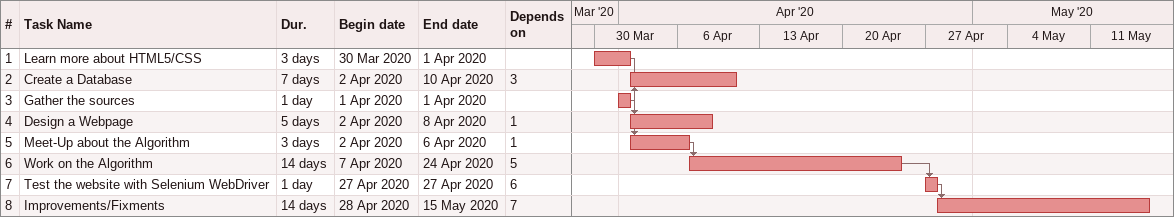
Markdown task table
| ID | Task | Duration | Start | Finish | Predecessors |
|---|---|---|---|---|---|
| 1 | Learn more about HTML5/CSS | 3d | 2020-03-30 | 2020-04-01 |  |
| 2 | Create a Database | 7d | 2020-04-02 | 2020-04-10 | 3 |
| 3 | Gather the sources | 1d | 2020-04-01 | 2020-04-01 |  |
| 4 | Design a Webpage | 5d | 2020-04-02 | 2020-04-08 | 1 |
| 5 | Meet-Up about the Algorithm | 3d | 2020-04-02 | 2020-04-06 | 1 |
| 6 | Work on the Algorithm | 14d | 2020-04-07 | 2020-04-24 | 5 |
| 7 | Test the website with Selenium WebDriver | 1d | 2020-04-27 | 2020-04-27 | 6 |
| 8 | Improvements/Fixments | 14d | 2020-04-28 | 2020-05-15 | 7 |
